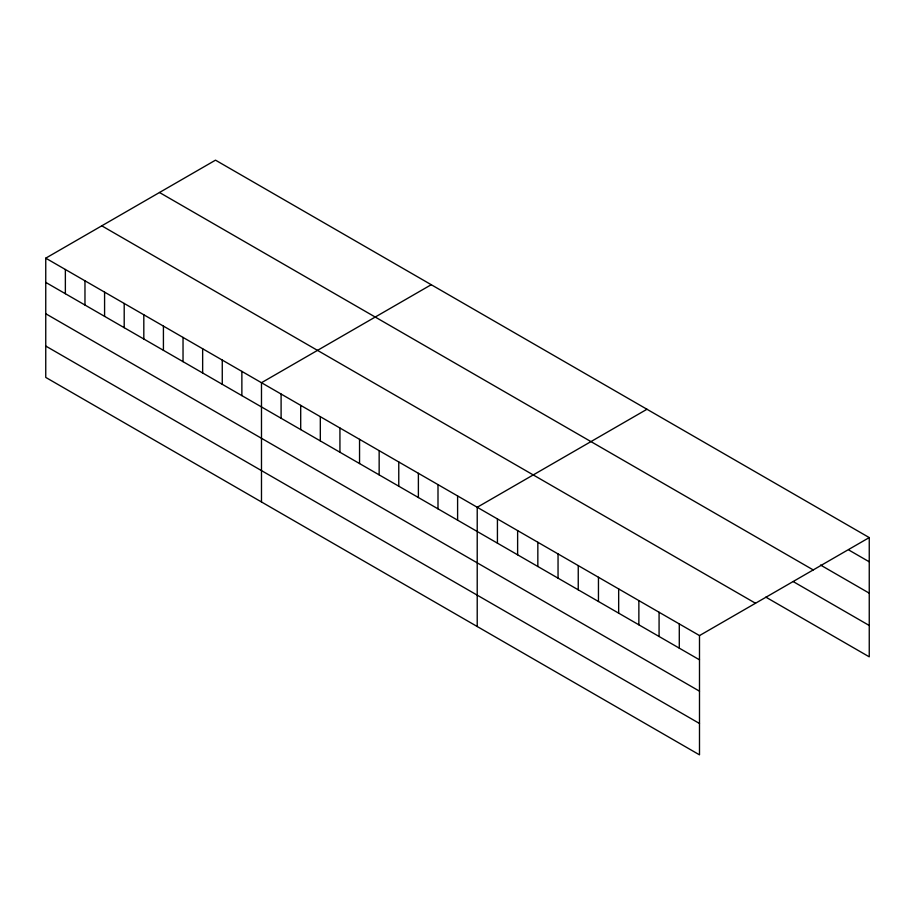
<?xml version="1.0" encoding="UTF-8"?>
<svg xmlns="http://www.w3.org/2000/svg" width="915" height="915" viewBox="0 0 915 915"><rect width="100%" height="100%" fill="white"/><g stroke="black" fill="none" stroke-linecap="round" stroke-linejoin="round"><path stroke-width="1.37" d="M45.75 258.167L699.495 635.593L699.495 754.841L45.75 377.415L45.75 258.167L215.505 160.159L869.25 537.585L869.25 656.833L765.844 597.129M431.24 284.702L261.484 382.722L261.484 501.969M646.974 409.257L477.218 507.276L477.218 626.523M699.495 635.593L869.25 537.585M849.04 550.144L869.25 561.81M820.515 565.035L869.25 593.172M159.484 192.493L813.229 569.931M793.179 581.563L869.25 625.483M101.771 225.822L755.515 603.26M45.75 282.392L699.495 659.818M45.75 313.742L699.495 691.18M45.75 346.053L699.495 723.49M679.285 623.927L679.285 648.152M659.075 612.261L659.075 636.485M638.864 600.595L638.864 624.819M618.666 588.928L618.666 613.153M598.456 577.262L598.456 601.487M578.246 565.607L578.246 589.82M558.047 553.941L558.047 578.154M537.837 542.275L537.837 566.488M517.627 530.609L517.627 554.822M497.428 518.942L497.428 543.155M457.603 495.953L457.603 520.178M437.999 484.63L437.999 508.854M418.384 473.307L418.384 497.531M398.768 461.984L398.768 486.208M379.153 450.66L379.153 474.885M359.549 439.337L359.549 463.562M339.934 428.014L339.934 452.239M320.319 416.691L320.319 440.916M300.703 405.368L300.703 429.593M281.099 394.045L281.099 418.269M241.869 371.399L241.869 395.623M222.265 360.075L222.265 384.3M202.65 348.752L202.65 372.977M183.034 337.429L183.034 361.654M163.419 326.106L163.419 350.331M143.815 314.783L143.815 339.007M124.2 303.46L124.2 327.684M104.585 292.137L104.585 316.361M84.969 280.814L84.969 305.038M65.365 269.49L65.365 293.715"/></g></svg>
